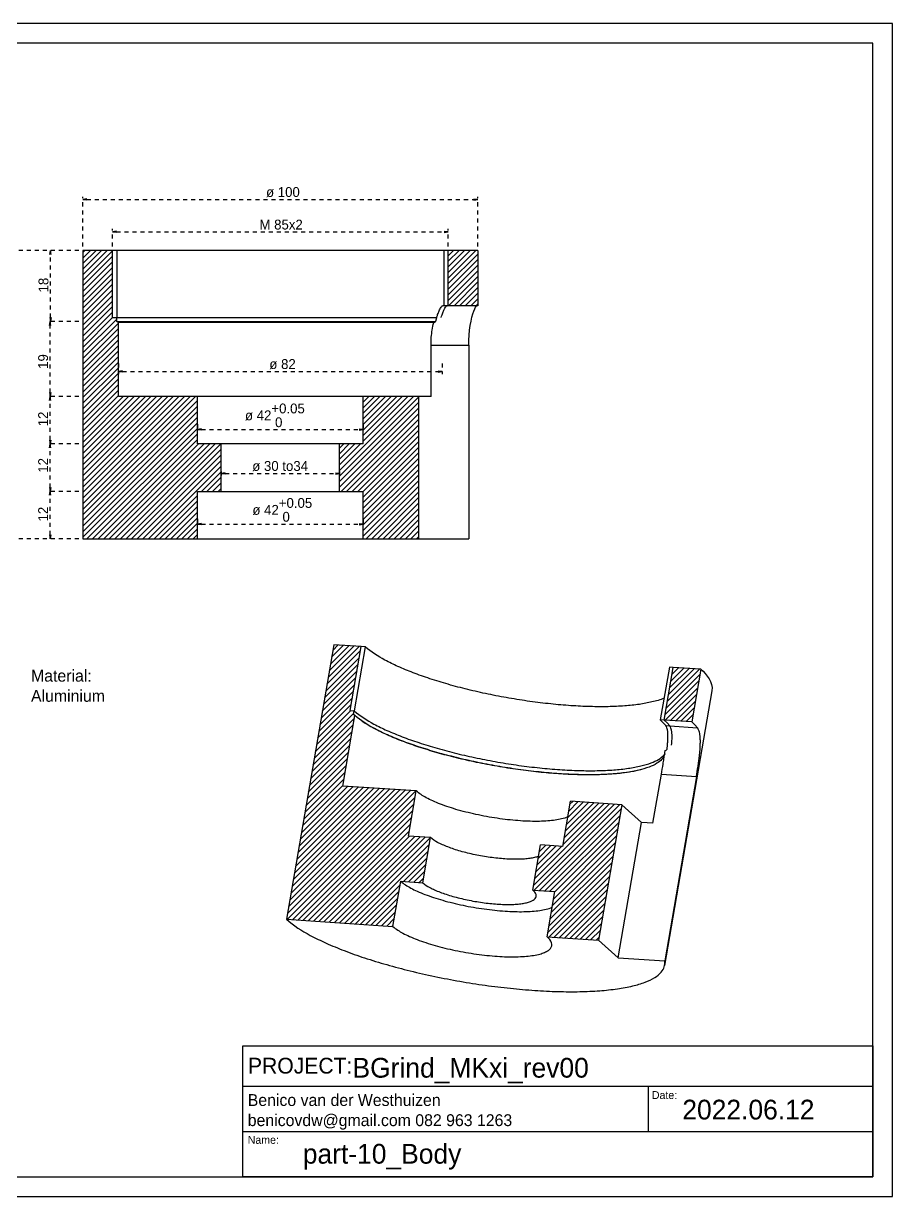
# Model space of a CAD drawing. Header units: millimetres. Extents: x 0 to 420, y 0 to 297.
# Drawn here: x 199.9 to 420, y 0 to 297 of the extents above; entities that cross this region are included whole.
import ezdxf

# ---------------------------------------------------------------- set-up
doc = ezdxf.new("R2010")
doc.units = ezdxf.units.MM
doc.linetypes.add('DOT', pattern=[2.032, 1.016, -1.016])
for name, color, linetype in [('Dimension', 5, 'DOT'), ('Hatch', 5, 'Continuous'), ('Outline', 7, 'Continuous')]:
    doc.layers.add(name, color=color, linetype=linetype)
doc.styles.add('VCDSTYLE10', font='Sans Serif.ttf')
doc.dimstyles.new('VCDDIMSTYLE01', dxfattribs={"dimtxt": 2.5, "dimasz": 1, "dimexe": 0.7, "dimexo": 1, "dimgap": 0.5, "dimtad": 1, "dimdsep": 46, "dimtxsty": 'VCDSTYLE10', "dimblk1": 'OPEN', "dimblk2": 'OPEN', "dimsah": 1, "dimcen": 0.09, "dimazin": 2, "dimtfac": 1, "dimtdec": 4, "dimtmove": 0, "dimatfit": 0, "dimfxl": 1, "dimtolj": 1, "dimtzin": 0, "dimarcsym": 0})
pattern_1 = [(45, (0, 0), (-0.7071068, 0.7071068), [])]

# ---------------------------------------------------------------- blocks, each defined once
blk = doc.blocks.new('$AttrValue BenicoPriv')
at = {"style": 'VCDSTYLE10'}
blk.add_text('BGrind_MKxi_rev00', height=5, dxfattribs=at).set_placement((0, 0))
blk = doc.blocks.new('$AttrValue BenicoPriv(1)')
at = {"style": 'VCDSTYLE10'}
blk.add_text('2022.06.12', height=5, dxfattribs=at).set_placement((0, 0))
blk = doc.blocks.new('$AttrValue BenicoPriv(2)')
at = {"style": 'VCDSTYLE10'}
blk.add_text('part-10_Body', height=5, dxfattribs=at).set_placement((0, 0))
blk = doc.blocks.new('_Open')
at = {"color": 0, "linetype": 'ByBlock', "lineweight": -2}
for p, q in [((-1, 0.166667), (0, 0)), ((-1, -0.166667), (0, 0)), ((0, 0), (-1, 0))]:
    blk.add_line(p, q, dxfattribs=at)
blk = doc.blocks.new('*D13')
at = {"layer": 'Defpoints', "color": 0}
for p in [(314.99, 252.44), (214.99, 239.54), (314.99, 239.54)]:
    blk.add_point(p, dxfattribs=at)
at = {"layer": 'Dimension', "color": 0, "lineweight": -2}
for p, q in [((214.99, 240.54), (214.99, 253.14)), ((314.99, 240.54), (314.99, 253.14)), ((215.99, 252.44), (313.99, 252.44))]:
    blk.add_line(p, q, dxfattribs=at)
at = {"layer": 'Dimension', "color": 0, "lineweight": -2, "rotation": 180}
blk.add_blockref('_Open', (214.99, 252.44), dxfattribs=at)
at = {"layer": 'Dimension', "color": 0, "lineweight": -2}
blk.add_blockref('_Open', (314.99, 252.44), dxfattribs=at)
at = {"layer": 'Dimension', "color": 0, "insert": (265.65, 254.29), "char_height": 2.5, "attachment_point": 5, "style": 'VCDSTYLE10'}
blk.add_mtext('\\A1;ø 100', dxfattribs=at)
blk = doc.blocks.new('*D14')
at = {"layer": 'Defpoints', "color": 0}
for p in [(307.49, 244.27), (222.49, 239.54), (307.49, 239.54)]:
    blk.add_point(p, dxfattribs=at)
at = {"layer": 'Dimension', "color": 0, "lineweight": -2}
for p, q in [((222.49, 240.54), (222.49, 244.97)), ((223.49, 244.27), (306.49, 244.27)), ((307.49, 240.54), (307.49, 244.97))]:
    blk.add_line(p, q, dxfattribs=at)
at = {"layer": 'Dimension', "color": 0, "lineweight": -2, "rotation": 180}
blk.add_blockref('_Open', (222.49, 244.27), dxfattribs=at)
at = {"layer": 'Dimension', "color": 0, "lineweight": -2}
blk.add_blockref('_Open', (307.49, 244.27), dxfattribs=at)
at = {"layer": 'Dimension', "color": 0, "insert": (265.19, 246.06), "char_height": 2.5, "attachment_point": 5, "style": 'VCDSTYLE10'}
blk.add_mtext('\\A1;M 85x2', dxfattribs=at)
blk = doc.blocks.new('*D15')
at = {"layer": 'Defpoints', "color": 0}
for p in [(214.99, 239.54), (196.07, 166.54), (214.99, 166.54)]:
    blk.add_point(p, dxfattribs=at)
at = {"layer": 'Dimension', "color": 0, "lineweight": -2}
for p, q in [((213.99, 239.54), (195.37, 239.54)), ((196.07, 238.54), (196.07, 167.54)), ((213.99, 166.54), (195.37, 166.54))]:
    blk.add_line(p, q, dxfattribs=at)
for p, rotation in [((196.07, 239.54), 90), ((196.07, 166.54), 270)]:
    blk.add_blockref('_Open', p, dxfattribs=dict(at, rotation=rotation))
at = {"layer": 'Dimension', "color": 0, "insert": (194.27, 199.73), "char_height": 2.5, "attachment_point": 5, "rotation": 90, "style": 'VCDSTYLE10'}
blk.add_mtext('\\A1;73', dxfattribs=at)
blk = doc.blocks.new('*D16')
at = {"layer": 'Defpoints', "color": 0}
for p in [(206.83, 239.54), (214.99, 239.54), (214.99, 221.54)]:
    blk.add_point(p, dxfattribs=at)
at = {"layer": 'Dimension', "color": 0, "lineweight": -2}
for p, q in [((213.99, 239.54), (206.13, 239.54)), ((206.83, 222.54), (206.83, 238.54)), ((213.99, 221.54), (206.13, 221.54))]:
    blk.add_line(p, q, dxfattribs=at)
for p, rotation in [((206.83, 239.54), 90), ((206.83, 221.54), 270)]:
    blk.add_blockref('_Open', p, dxfattribs=dict(at, rotation=rotation))
at = {"layer": 'Dimension', "color": 0, "insert": (205.03, 230.76), "char_height": 2.5, "attachment_point": 5, "rotation": 90, "style": 'VCDSTYLE10'}
blk.add_mtext('\\A1;18', dxfattribs=at)
blk = doc.blocks.new('*D17')
at = {"layer": 'Defpoints', "color": 0}
for p in [(206.74, 221.54), (214.99, 221.54), (214.99, 202.54)]:
    blk.add_point(p, dxfattribs=at)
at = {"layer": 'Dimension', "color": 0, "lineweight": -2}
for p, q in [((213.99, 221.54), (206.04, 221.54)), ((206.74, 203.54), (206.74, 220.54)), ((213.99, 202.54), (206.04, 202.54))]:
    blk.add_line(p, q, dxfattribs=at)
for p, rotation in [((206.74, 221.54), 90), ((206.74, 202.54), 270)]:
    blk.add_blockref('_Open', p, dxfattribs=dict(at, rotation=rotation))
at = {"layer": 'Dimension', "color": 0, "insert": (204.94, 211.41), "char_height": 2.5, "attachment_point": 5, "rotation": 90, "style": 'VCDSTYLE10'}
blk.add_mtext('\\A1;19', dxfattribs=at)
blk = doc.blocks.new('*D18')
at = {"layer": 'Defpoints', "color": 0}
for p in [(243.99, 172.54), (285.99, 172.54), (285.99, 170.26)]:
    blk.add_point(p, dxfattribs=at)
at = {"layer": 'Dimension', "color": 0, "lineweight": -2}
for p, q in [((243.99, 171.54), (243.99, 169.56)), ((244.99, 170.26), (284.99, 170.26)), ((285.99, 171.54), (285.99, 169.56))]:
    blk.add_line(p, q, dxfattribs=at)
at = {"layer": 'Dimension', "color": 0, "lineweight": -2, "rotation": 180}
blk.add_blockref('_Open', (243.99, 170.26), dxfattribs=at)
at = {"layer": 'Dimension', "color": 0, "lineweight": -2}
blk.add_blockref('_Open', (285.99, 170.26), dxfattribs=at)
at = {"layer": 'Dimension', "color": 0, "insert": (265.49, 173.85), "char_height": 2.5, "attachment_point": 5, "style": 'VCDSTYLE10'}
blk.add_mtext('\\A1;ø 42\\S+0.05^  0;', dxfattribs=at)
blk = doc.blocks.new('*D19')
at = {"layer": 'Defpoints', "color": 0}
for p in [(249.99, 184.54), (279.99, 184.54), (279.99, 183.08)]:
    blk.add_point(p, dxfattribs=at)
at = {"layer": 'Dimension', "color": 0, "lineweight": -2}
for p, q in [((249.99, 183.54), (249.99, 182.38)), ((250.99, 183.08), (278.99, 183.08)), ((279.99, 183.54), (279.99, 182.38))]:
    blk.add_line(p, q, dxfattribs=at)
at = {"layer": 'Dimension', "color": 0, "lineweight": -2, "rotation": 180}
blk.add_blockref('_Open', (249.99, 183.08), dxfattribs=at)
at = {"layer": 'Dimension', "color": 0, "lineweight": -2}
blk.add_blockref('_Open', (279.99, 183.08), dxfattribs=at)
at = {"layer": 'Dimension', "color": 0, "insert": (264.94, 184.93), "char_height": 2.5, "attachment_point": 5, "style": 'VCDSTYLE10'}
blk.add_mtext('\\A1;ø 30 to34', dxfattribs=at)
blk = doc.blocks.new('*D20')
at = {"layer": 'Defpoints', "color": 0}
for p in [(243.99, 196.54), (285.99, 196.54), (285.99, 194.19)]:
    blk.add_point(p, dxfattribs=at)
at = {"layer": 'Dimension', "color": 0, "lineweight": -2}
for p, q in [((243.99, 195.54), (243.99, 193.49)), ((244.99, 194.19), (284.99, 194.19)), ((285.99, 195.54), (285.99, 193.49))]:
    blk.add_line(p, q, dxfattribs=at)
at = {"layer": 'Dimension', "color": 0, "lineweight": -2, "rotation": 180}
blk.add_blockref('_Open', (243.99, 194.19), dxfattribs=at)
at = {"layer": 'Dimension', "color": 0, "lineweight": -2}
blk.add_blockref('_Open', (285.99, 194.19), dxfattribs=at)
at = {"layer": 'Dimension', "color": 0, "insert": (263.61, 197.78), "char_height": 2.5, "attachment_point": 5, "style": 'VCDSTYLE10'}
blk.add_mtext('\\A1;ø 42\\S+0.05^  0;', dxfattribs=at)
blk = doc.blocks.new('*D21')
at = {"layer": 'Defpoints', "color": 0}
for p in [(223.99, 211.91), (305.99, 211.91), (305.99, 208.88)]:
    blk.add_point(p, dxfattribs=at)
at = {"layer": 'Dimension', "color": 0, "lineweight": -2}
for p, q in [((223.99, 210.91), (223.99, 208.18)), ((305.99, 210.91), (305.99, 208.18)), ((224.99, 208.88), (304.99, 208.88))]:
    blk.add_line(p, q, dxfattribs=at)
at = {"layer": 'Dimension', "color": 0, "lineweight": -2, "rotation": 180}
blk.add_blockref('_Open', (223.99, 208.88), dxfattribs=at)
at = {"layer": 'Dimension', "color": 0, "lineweight": -2}
blk.add_blockref('_Open', (305.99, 208.88), dxfattribs=at)
at = {"layer": 'Dimension', "color": 0, "insert": (265.55, 210.73), "char_height": 2.5, "attachment_point": 5, "style": 'VCDSTYLE10'}
blk.add_mtext('\\A1;ø 82', dxfattribs=at)
blk = doc.blocks.new('*D24')
at = {"layer": 'Defpoints', "color": 0}
for p in [(206.7, 202.54), (214.99, 202.54), (214.99, 190.54)]:
    blk.add_point(p, dxfattribs=at)
at = {"layer": 'Dimension', "color": 0, "lineweight": -2}
for p, q in [((213.99, 202.54), (206, 202.54)), ((206.7, 191.54), (206.7, 201.54)), ((213.99, 190.54), (206, 190.54))]:
    blk.add_line(p, q, dxfattribs=at)
for p, rotation in [((206.7, 202.54), 90), ((206.7, 190.54), 270)]:
    blk.add_blockref('_Open', p, dxfattribs=dict(at, rotation=rotation))
at = {"layer": 'Dimension', "color": 0, "insert": (204.93, 196.87), "char_height": 2.5, "attachment_point": 5, "rotation": 90, "style": 'VCDSTYLE10'}
blk.add_mtext('\\A1;12', dxfattribs=at)
blk = doc.blocks.new('*D25')
at = {"layer": 'Defpoints', "color": 0}
for p in [(206.7, 190.54), (214.99, 190.54), (214.99, 178.54)]:
    blk.add_point(p, dxfattribs=at)
at = {"layer": 'Dimension', "color": 0, "lineweight": -2}
for p, q in [((213.99, 190.54), (206, 190.54)), ((206.7, 179.54), (206.7, 189.54)), ((213.99, 178.54), (206, 178.54))]:
    blk.add_line(p, q, dxfattribs=at)
for p, rotation in [((206.7, 190.54), 90), ((206.7, 178.54), 270)]:
    blk.add_blockref('_Open', p, dxfattribs=dict(at, rotation=rotation))
at = {"layer": 'Dimension', "color": 0, "insert": (204.93, 185.12), "char_height": 2.5, "attachment_point": 5, "rotation": 90, "style": 'VCDSTYLE10'}
blk.add_mtext('\\A1;12', dxfattribs=at)
blk = doc.blocks.new('*D26')
at = {"layer": 'Defpoints', "color": 0}
for p in [(206.7, 178.54), (214.99, 178.54), (214.99, 166.54)]:
    blk.add_point(p, dxfattribs=at)
at = {"layer": 'Dimension', "color": 0, "lineweight": -2}
for p, q in [((213.99, 178.54), (206, 178.54)), ((206.7, 167.54), (206.7, 177.54)), ((213.99, 166.54), (206, 166.54))]:
    blk.add_line(p, q, dxfattribs=at)
for p, rotation in [((206.7, 178.54), 90), ((206.7, 166.54), 270)]:
    blk.add_blockref('_Open', p, dxfattribs=dict(at, rotation=rotation))
at = {"layer": 'Dimension', "color": 0, "insert": (204.93, 172.77), "char_height": 2.5, "attachment_point": 5, "rotation": 90, "style": 'VCDSTYLE10'}
blk.add_mtext('\\A1;12', dxfattribs=at)
blk = doc.blocks.new('$TitleBlock BenicoPriv')
at = {"layer": 'Outline', "color": 2}
for p, q in [((-159.49, 22.97), (0, 22.97)), ((-56.84, 22.97), (-56.84, 11.48)), ((-159.49, 11.48), (0, 11.48))]:
    blk.add_line(p, q, dxfattribs=at)
blk.add_lwpolyline([(0, 0), (-159.49, 0), (-159.49, 33.17), (0, 33.17), (0, 0)], dxfattribs=at)
at = {"layer": 'Outline', "style": 'VCDSTYLE10'}
for s, height, p in [('PROJECT: ', 4, (-158.21, 26.13)), ('Benico van der Westhuizen', 3, (-158.26, 17.93)), ('Date:', 2, (-55.93, 19.69)), ('benicovdw@gmail.com 082 963 1263', 3, (-158.26, 12.83)), ('Name:', 2, (-158.26, 8.35))]:
    blk.add_text(s, height=height, dxfattribs=at).set_placement(p)
blk = doc.blocks.new('Sheet Border')
at = {"layer": 'Outline', "color": 2}
for points in [[(0, 0), (420, 0), (420, 297), (0, 297), (0, 0)], [(5, 5), (415, 5), (415, 292), (5, 292), (5, 5)]]:
    blk.add_lwpolyline(points, dxfattribs=at)

msp = doc.modelspace()

# ---------------------------------------------------------------- hatches: boundary and pattern name
at = {"layer": 'Hatch'}
h = msp.add_hatch(dxfattribs=at)
h.set_pattern_fill('_USER', color=256, style=0, pattern_type=0)
h.set_pattern_definition(pattern_1)
h.paths.add_polyline_path([(307.489, 225.535), (307.489, 239.535), (314.989, 239.535), (314.989, 225.535)])
h.paths.add_polyline_path([(279.989, 178.535), (279.989, 190.535), (285.989, 190.535), (285.989, 202.535), (299.989, 202.535), (299.989, 166.535), (285.989, 166.535), (285.989, 178.535)])
h.paths.add_polyline_path([(214.989, 239.535), (214.989, 166.535), (243.989, 166.535), (243.989, 178.535), (249.989, 178.535), (249.989, 190.535), (243.989, 190.535), (243.989, 202.535), (223.989, 202.535), (223.989, 221.294), (223.571, 221.535), (223.571, 222.535), (222.489, 222.535), (222.489, 239.535)])
h = msp.add_hatch(dxfattribs=at)
h.set_pattern_fill('_USER', color=256, style=0, pattern_type=0)
h.set_pattern_definition(pattern_1)
h.paths.add_polyline_path([(336.482, 88.64), (338.447, 100.07), (351.464, 99.201), (345.567, 64.91), (332.551, 65.779), (334.516, 77.21), (328.938, 77.582), (330.903, 89.012)])
h.paths.add_polyline_path([(362.204, 120.644), (364.497, 133.979), (371.47, 133.513), (369.177, 120.178)])
h.paths.add_polyline_path([(278.497, 139.72), (266.54, 70.186), (293.502, 68.386), (295.468, 79.817), (301.046, 79.444), (303.011, 90.874), (297.433, 91.247), (299.399, 102.677), (280.804, 103.919), (283.876, 121.787), (283.528, 122.042), (283.691, 122.995), (282.685, 123.062), (285.47, 139.255)])

# ---------------------------------------------------------------- linework, layer by layer
at = {"color": 2}
for p, q in [((214.989, 239.535), (214.989, 166.535)), ((222.489, 239.535), (214.989, 239.535)), ((223.571, 239.535), (222.489, 239.535)), ((223.571, 239.535), (223.571, 222.535)), ((306.406, 239.535), (223.571, 239.535)), ((306.406, 239.535), (306.406, 225.535)), ((307.489, 239.535), (306.406, 239.535)), ((314.989, 239.535), (307.489, 239.535)), ((314.989, 239.535), (314.989, 225.535)), ((306.406, 225.535), (306.103, 225.535)), ((307.489, 225.535), (306.406, 225.535)), ((314.989, 225.535), (307.489, 225.535)), ((222.489, 222.535), (304.587, 222.535)), ((223.571, 221.535), (223.571, 222.535)), ((223.989, 221.294), (223.571, 221.535)), ((223.571, 221.535), (304.313, 221.535)), ((223.989, 202.535), (223.989, 221.294)), ((303.814, 221.294), (223.989, 221.294)), ((303.146, 202.535), (303.146, 215.535)), ((312.686, 215.535), (312.686, 166.535)), ((243.989, 202.535), (223.989, 202.535)), ((243.989, 190.535), (243.989, 202.535)), ((285.989, 202.535), (243.989, 202.535)), ((285.989, 190.535), (285.989, 202.535)), ((299.989, 202.535), (285.989, 202.535)), ((303.146, 202.535), (299.989, 202.535)), ((299.989, 202.535), (299.989, 166.535)), ((249.989, 190.535), (243.989, 190.535)), ((249.989, 178.535), (249.989, 190.535)), ((279.989, 190.535), (249.989, 190.535)), ((279.989, 178.535), (279.989, 190.535)), ((285.989, 190.535), (279.989, 190.535)), ((243.989, 166.535), (243.989, 178.535)), ((243.989, 178.535), (249.989, 178.535)), ((249.989, 178.535), (279.989, 178.535)), ((279.989, 178.535), (285.989, 178.535)), ((285.989, 166.535), (285.989, 178.535)), ((214.989, 166.535), (243.989, 166.535)), ((243.989, 166.535), (285.989, 166.535)), ((285.989, 166.535), (299.989, 166.535)), ((299.989, 166.535), (312.686, 166.535)), ((278.497, 139.72), (266.54, 70.186)), ((285.47, 139.255), (278.497, 139.72)), ((286.476, 139.188), (283.691, 122.995)), ((286.476, 139.188), (285.47, 139.255)), ((363.491, 134.046), (361.197, 120.711)), ((364.497, 133.979), (363.491, 134.046)), ((371.47, 133.513), (364.497, 133.979)), ((371.47, 133.513), (369.177, 120.178)), ((374.242, 128.046), (362.285, 58.512)), ((280.804, 103.919), (283.876, 121.787)), ((283.528, 122.042), (283.691, 122.995)), ((283.876, 121.787), (283.528, 122.042)), ((362.204, 120.644), (361.197, 120.711)), ((369.177, 120.178), (362.204, 120.644)), ((359.346, 94.534), (361.476, 106.917)), ((370.345, 106.325), (362.319, 59.651)), ((299.399, 102.677), (280.804, 103.919)), ((297.433, 91.247), (299.399, 102.677)), ((336.482, 88.64), (338.447, 100.07)), ((351.464, 99.201), (338.447, 100.07)), ((351.464, 99.201), (345.567, 64.91)), ((356.411, 94.73), (351.464, 99.201)), ((350.514, 60.439), (356.411, 94.73)), ((359.346, 94.534), (356.411, 94.73)), ((303.011, 90.874), (297.433, 91.247)), ((301.046, 79.444), (303.011, 90.874)), ((328.938, 77.582), (330.903, 89.012)), ((336.482, 88.64), (330.903, 89.012)), ((293.502, 68.386), (295.468, 79.817)), ((295.468, 79.817), (301.046, 79.444)), ((328.938, 77.582), (334.516, 77.21)), ((332.551, 65.779), (334.516, 77.21)), ((266.54, 70.186), (293.502, 68.386)), ((332.551, 65.779), (345.567, 64.91)), ((345.567, 64.91), (350.514, 60.439)), ((350.514, 60.439), (362.319, 59.651))]:
    msp.add_line(p, q, dxfattribs=at)
at = {"color": 6}
for p, q in [((222.489, 222.535), (222.489, 239.535)), ((307.489, 225.535), (307.489, 239.535)), ((282.685, 123.062), (285.47, 139.255)), ((362.204, 120.644), (364.497, 133.979))]:
    msp.add_line(p, q, dxfattribs=at)
at = {"color": 5}
for p, q in [((303.146, 215.535), (312.686, 215.535)), ((362.565, 119.239), (363.578, 119.172)), ((363.578, 119.172), (370.593, 118.703)), ((361.476, 106.917), (370.345, 106.325))]:
    msp.add_line(p, q, dxfattribs=at)
at = {"color": 2}
for points in [[(312.686, 215.535), (312.713, 216.84), (312.792, 218.123), (312.919, 219.362), (313.087, 220.535), (313.285, 221.613), (313.287, 221.623), (313.51, 222.606), (313.744, 223.469), (313.979, 224.195), (314.203, 224.774), (314.41, 225.194), (314.561, 225.418), (314.59, 225.449), (314.738, 225.535)], [(303.814, 221.294), (304.065, 221.415), (304.313, 221.535)], [(304.313, 221.535), (304.335, 221.623), (304.587, 222.535)], [(361.197, 120.711), (361.953, 119.969), (362.565, 119.239)], [(362.204, 120.644), (362.961, 119.902), (363.578, 119.172)], [(362.204, 120.644), (362.961, 119.902), (363.578, 119.172)], [(369.177, 120.178), (369.944, 119.436), (370.593, 118.703)], [(362.438, 112.905), (362.662, 113.03), (362.884, 113.156)], [(362.884, 113.156), (362.896, 113.258), (363.019, 114.347)]]:
    msp.add_lwpolyline(points, dxfattribs=at)
for points, knots in [([(304.587, 222.535), (304.661, 222.783), (304.798, 223.208), (305.006, 223.775), (305.206, 224.263), (305.417, 224.714), (305.641, 225.116), (305.851, 225.393), (306.013, 225.532), (306.103, 225.535)], [0, 0, 0, 0, 0.2261063, 0.390268, 0.5283267, 0.6860142, 0.8283531, 0.9230782, 1, 1, 1, 1]), ([(305.718, 222.535), (305.783, 222.76), (305.908, 223.162), (306.1, 223.708), (306.3, 224.218), (306.514, 224.692), (306.741, 225.113), (306.947, 225.39), (307.102, 225.53), (307.194, 225.535)], [0, 0, 0, 0, 0.2057137, 0.3702953, 0.5085612, 0.6874084, 0.8295729, 0.9220094, 1, 1, 1, 1]), ([(305.718, 222.535), (305.783, 222.76), (305.908, 223.162), (306.1, 223.708), (306.3, 224.218), (306.514, 224.692), (306.741, 225.113), (306.947, 225.39), (307.102, 225.53), (307.194, 225.535)], [0, 0, 0, 0, 0.2057137, 0.3702953, 0.5085612, 0.6874084, 0.8295729, 0.9220094, 1, 1, 1, 1]), ([(303.146, 215.535), (303.146, 216.395), (303.211, 217.669), (303.455, 219.591), (303.66, 220.649), (303.814, 221.294)], [0, 0, 0, 0, 0.4440149, 0.6578445, 1, 1, 1, 1]), ([(362.142, 126.206), (361.196, 125.703), (359.075, 125.195), (355.754, 124.535), (352.042, 124.17), (347.885, 123.984), (343.336, 124.014), (338.477, 124.25), (333.387, 124.693), (328.153, 125.335), (322.865, 126.165), (317.612, 127.169), (312.484, 128.33), (307.568, 129.628), (302.947, 131.04), (298.699, 132.542), (294.894, 134.106), (290.742, 136.124), (287.986, 137.85), (286.476, 139.188)], [0, 0, 0, 0, 0.0408233, 0.082097, 0.1295924, 0.1827555, 0.2408556, 0.3030326, 0.3683307, 0.4357249, 0.5041457, 0.5725021, 0.6397042, 0.7046866, 0.7664312, 0.8239919, 0.8765221, 0.923309, 1, 1, 1, 1]), ([(283.691, 122.995), (285.202, 121.657), (287.958, 119.931), (292.109, 117.913), (295.915, 116.349), (300.163, 114.847), (304.784, 113.435), (309.7, 112.137), (314.828, 110.976), (320.081, 109.972), (325.369, 109.142), (330.602, 108.501), (335.692, 108.058), (340.552, 107.821), (345.1, 107.793), (349.26, 107.972), (352.962, 108.357), (356.156, 108.932), (359.329, 109.863), (361.365, 110.881), (362.237, 111.902)], [0, 0, 0, 0, 0.0734479, 0.1182563, 0.1685651, 0.2236917, 0.2828253, 0.3450597, 0.40942, 0.4748857, 0.5404132, 0.6049574, 0.667494, 0.7270407, 0.782683, 0.8335973, 0.8790843, 0.9186127, 0.9519005, 1, 1, 1, 1]), ([(362.322, 112.077), (362.071, 110.999), (360.662, 109.747), (358.22, 108.624), (355.605, 107.867), (352.45, 107.296), (348.783, 106.916), (344.666, 106.738), (340.164, 106.765), (335.353, 107), (330.314, 107.439), (325.134, 108.074), (319.899, 108.895), (314.699, 109.889), (309.623, 111.038), (304.756, 112.323), (300.182, 113.721), (295.977, 115.208), (292.209, 116.757), (288.1, 118.754), (285.371, 120.462), (283.876, 121.787)], [0, 0, 0, 0, 0.038193, 0.0648896, 0.0975897, 0.1364208, 0.1811057, 0.2311229, 0.2857842, 0.344281, 0.4057141, 0.46912, 0.533492, 0.5978034, 0.661028, 0.7221641, 0.780254, 0.8344085, 0.8838301, 0.9278484, 1, 1, 1, 1]), ([(285.723, 120.359), (287.65, 119.07), (290.941, 117.377), (295.75, 115.396), (299.999, 113.894), (304.62, 112.482), (309.536, 111.184), (314.664, 110.023), (319.917, 109.019), (325.205, 108.19), (330.439, 107.548), (335.528, 107.105), (340.388, 106.868), (344.936, 106.84), (350.221, 107.07), (353.965, 107.548), (356.273, 108.104)], [0, 0, 0, 0, 0.0953779, 0.1521252, 0.2143076, 0.2810098, 0.3512088, 0.4238058, 0.4976497, 0.5715644, 0.6443697, 0.7149097, 0.7820782, 0.8448425, 0.9022743, 1, 1, 1, 1]), ([(363.019, 114.347), (363.049, 114.659), (363.095, 115.205), (363.133, 115.96), (363.142, 116.657), (363.113, 117.373), (363.026, 118.074), (362.862, 118.71), (362.687, 119.075), (362.565, 119.239)], [0, 0, 0, 0, 0.188455, 0.3285601, 0.4542833, 0.6068006, 0.7592223, 0.8774356, 1, 1, 1, 1]), ([(364.07, 114.277), (364.096, 114.559), (364.136, 115.075), (364.171, 115.8), (364.179, 116.527), (364.147, 117.275), (364.051, 118), (363.882, 118.637), (363.706, 119.002), (363.578, 119.172)], [0, 0, 0, 0, 0.1700736, 0.3100075, 0.4356329, 0.6062333, 0.7587157, 0.8734158, 1, 1, 1, 1]), ([(364.07, 114.277), (364.096, 114.559), (364.136, 115.075), (364.171, 115.8), (364.179, 116.527), (364.147, 117.275), (364.051, 118), (363.882, 118.637), (363.706, 119.002), (363.578, 119.172)], [0, 0, 0, 0, 0.1700736, 0.3100075, 0.4356329, 0.6062333, 0.7587157, 0.8734158, 1, 1, 1, 1]), ([(370.345, 106.325), (370.491, 107.177), (370.697, 108.459), (370.938, 110.167), (371.079, 111.3), (371.182, 112.272), (371.253, 113.076), (371.312, 113.964), (371.346, 114.917), (371.331, 115.911), (371.257, 116.783), (371.135, 117.473), (370.946, 118.114), (370.759, 118.495), (370.593, 118.703)], [0, 0, 0, 0, 0.2062286, 0.3098008, 0.4114309, 0.4786379, 0.5430311, 0.6038618, 0.6909521, 0.7702949, 0.8409057, 0.8994829, 0.9371761, 1, 1, 1, 1]), ([(361.476, 106.917), (361.622, 107.77), (361.842, 109.051), (362.169, 111.046), (362.342, 112.19), (362.438, 112.905)], [0, 0, 0, 0, 0.4280379, 0.6431766, 1, 1, 1, 1]), ([(337.764, 96.095), (337.284, 95.84), (336.209, 95.582), (334.525, 95.248), (332.642, 95.063), (330.535, 94.968), (328.229, 94.984), (325.765, 95.103), (323.184, 95.328), (320.53, 95.653), (317.849, 96.074), (315.186, 96.583), (312.586, 97.172), (310.093, 97.83), (307.75, 98.546), (305.596, 99.307), (303.667, 100.101), (301.562, 101.124), (300.164, 101.999), (299.399, 102.677)], [0, 0, 0, 0, 0.0408233, 0.082097, 0.1295924, 0.1827555, 0.2408556, 0.3030326, 0.3683307, 0.4357249, 0.5041457, 0.5725021, 0.6397042, 0.7046866, 0.7664312, 0.8239919, 0.8765221, 0.923309, 1, 1, 1, 1]), ([(330.415, 86.173), (330.072, 85.991), (329.304, 85.807), (328.102, 85.568), (326.757, 85.436), (325.252, 85.368), (323.604, 85.379), (321.844, 85.465), (320.001, 85.625), (318.105, 85.857), (316.19, 86.158), (314.288, 86.522), (312.431, 86.942), (310.65, 87.412), (308.977, 87.923), (307.438, 88.467), (306.06, 89.034), (304.557, 89.765), (303.558, 90.39), (303.011, 90.874)], [0, 0, 0, 0, 0.0408233, 0.082097, 0.1295924, 0.1827555, 0.2408556, 0.3030326, 0.3683307, 0.4357249, 0.5041457, 0.5725021, 0.6397042, 0.7046866, 0.7664312, 0.8239919, 0.8765221, 0.923309, 1, 1, 1, 1]), ([(295.468, 79.817), (296.233, 79.138), (297.631, 78.263), (299.736, 77.24), (301.665, 76.447), (303.819, 75.685), (306.162, 74.969), (308.655, 74.311), (311.255, 73.723), (313.918, 73.214), (316.599, 72.793), (319.253, 72.468), (321.834, 72.243), (324.298, 72.123), (326.604, 72.108), (328.711, 72.202), (330.594, 72.387), (332.278, 72.722), (333.353, 72.979), (333.833, 73.234)], [0, 0, 0, 0, 0.076691, 0.1234779, 0.1760081, 0.2335688, 0.2953134, 0.3602958, 0.4274979, 0.4958543, 0.5642751, 0.6316693, 0.6969674, 0.7591444, 0.8172445, 0.8704076, 0.917903, 0.9591767, 1, 1, 1, 1]), ([(301.046, 79.444), (301.593, 78.96), (302.591, 78.335), (304.095, 77.604), (305.473, 77.037), (307.011, 76.493), (308.685, 75.982), (310.465, 75.512), (312.322, 75.091), (314.225, 74.728), (316.14, 74.427), (318.035, 74.195), (319.879, 74.034), (321.639, 73.949), (323.286, 73.938), (324.792, 74.004), (326.134, 74.142), (327.289, 74.352), (328.244, 74.628), (328.989, 74.971), (329.529, 75.387), (329.824, 75.926), (329.742, 76.786), (329.252, 77.277), (328.938, 77.582)], [0, 0, 0, 0, 0.0677488, 0.1090803, 0.1554855, 0.2063346, 0.2608797, 0.3182852, 0.3776515, 0.4380375, 0.4984805, 0.5580165, 0.6157008, 0.670628, 0.7219535, 0.7689178, 0.8108753, 0.8473364, 0.8780412, 0.9031087, 0.9233452, 0.9406241, 0.9577274, 1, 1, 1, 1]), ([(266.54, 70.186), (268.363, 68.571), (271.69, 66.488), (276.702, 64.052), (281.296, 62.163), (286.424, 60.35), (292.003, 58.645), (297.938, 57.078), (304.128, 55.677), (310.469, 54.465), (316.853, 53.463), (323.171, 52.689), (329.316, 52.154), (335.183, 51.868), (340.673, 51.834), (345.695, 52.051), (350.166, 52.514), (354.015, 53.213), (357.2, 54.132), (359.68, 55.277), (361.801, 56.897), (362.489, 58.639), (362.319, 59.651)], [0, 0, 0, 0, 0.0712173, 0.1146649, 0.1634459, 0.2168982, 0.2742351, 0.3345787, 0.3969837, 0.4604612, 0.5239986, 0.5865827, 0.6472202, 0.7049594, 0.7589126, 0.8082813, 0.8523867, 0.8907145, 0.922991, 0.9493415, 0.9706138, 1, 1, 1, 1]), ([(293.502, 68.386), (294.268, 67.708), (295.665, 66.833), (297.77, 65.81), (299.7, 65.017), (301.853, 64.255), (304.197, 63.539), (306.689, 62.881), (309.289, 62.292), (311.952, 61.783), (314.634, 61.363), (317.287, 61.037), (319.868, 60.813), (322.332, 60.693), (324.638, 60.678), (326.747, 60.77), (328.625, 60.964), (330.242, 61.257), (331.579, 61.644), (332.622, 62.124), (333.379, 62.707), (333.792, 63.461), (333.677, 64.665), (332.99, 65.353), (332.551, 65.779)], [0, 0, 0, 0, 0.0677488, 0.1090803, 0.1554855, 0.2063346, 0.2608797, 0.3182852, 0.3776515, 0.4380375, 0.4984805, 0.5580165, 0.6157008, 0.670628, 0.7219535, 0.7689178, 0.8108753, 0.8473364, 0.8780412, 0.9031087, 0.9233452, 0.9406241, 0.9577274, 1, 1, 1, 1])]:
    msp.add_open_spline(points, degree=3, knots=knots, dxfattribs=at)
msp.add_open_spline([(371.47, 133.513), (372.932, 132.148), (374.647, 130.261), (374.242, 128.046)], degree=3, dxfattribs=at)
at = {"layer": 'Outline'}
msp.add_line((282.685, 123.062), (283.691, 122.995), dxfattribs=at)

# ---------------------------------------------------------------- block references
at = {"layer": 'Dimension'}
for name, p in [('$AttrValue BenicoPriv', (283.265, 30.1)), ('$AttrValue BenicoPriv(1)', (366.777, 19.511)), ('$AttrValue BenicoPriv(2)', (270.679, 8.323))]:
    msp.add_blockref(name, p, dxfattribs=at)
at = {"layer": 'Outline'}
for name, p in [('Sheet Border', (0, 0)), ('$TitleBlock BenicoPriv', (415, 5))]:
    msp.add_blockref(name, p, dxfattribs=at)

# ---------------------------------------------------------------- texts
at = {"layer": 'Outline', "style": 'VCDSTYLE10'}
for s, p in [('Material:', (201.858, 130.362)), ('Aluminium', (201.858, 125.262))]:
    msp.add_text(s, height=3, dxfattribs=at).set_placement(p)

# ---------------------------------------------------------------- dimensions: what is measured, and where the dimension line sits
at = {"layer": 'Dimension'}
for base, p1, p2, override, picture, middle in [((314.989, 252.436), (214.989, 239.535), (314.989, 239.535), {"dimpost": 'ø <>'}, '*D13', (265.65, 252.436)), ((305.989, 208.882), (223.989, 211.914), (305.989, 211.914), {"dimpost": 'ø <>'}, '*D21', (265.547, 208.882)), ((285.989, 194.187), (243.989, 196.535), (285.989, 196.535), {"dimpost": 'ø <>', "dimtol": 1, "dimtp": 0.05, "dimtdec": 5, "dimtzin": 8}, '*D20', (263.605, 194.187)), ((285.989, 170.263), (243.989, 172.535), (285.989, 172.535), {"dimpost": 'ø <>', "dimtol": 1, "dimtp": 0.05, "dimtdec": 5, "dimtzin": 8}, '*D18', (265.487, 170.263))]:
    dim = msp.add_linear_dim(base=base, p1=p1, p2=p2, dimstyle='VCDDIMSTYLE01', override=override, dxfattribs=at)
    dim.commit()
    dim.dimension.update_dxf_attribs({"geometry": picture, "text_midpoint": middle, "dimtype": 160})
for base, p1, p2, text, override, picture, middle in [((307.489, 244.266), (222.489, 239.535), (307.489, 239.535), 'M 85x2', {"dimpost": 'M <>'}, '*D14', (265.195, 244.266)), ((279.989, 183.076), (249.989, 184.535), (279.989, 184.535), 'ø 30 to34', {"dimpost": 'ø <>'}, '*D19', (264.944, 183.076))]:
    dim = msp.add_linear_dim(base=base, p1=p1, p2=p2, text=text, dimstyle='VCDDIMSTYLE01', override=override, dxfattribs=at)
    dim.commit()
    dim.dimension.update_dxf_attribs({"geometry": picture, "text_midpoint": middle, "dimtype": 160})
for base, p1, p2, picture, middle in [((196.066, 166.535), (214.989, 239.535), (214.989, 166.535), '*D15', (196.066, 199.732)), ((206.829, 239.535), (214.989, 221.535), (214.989, 239.535), '*D16', (206.829, 230.759)), ((206.74, 221.535), (214.989, 202.535), (214.989, 221.535), '*D17', (206.74, 211.405)), ((206.699, 202.535), (214.989, 190.535), (214.989, 202.535), '*D24', (206.699, 196.866)), ((206.699, 190.535), (214.989, 178.535), (214.989, 190.535), '*D25', (206.699, 185.117)), ((206.699, 178.535), (214.989, 166.535), (214.989, 178.535), '*D26', (206.699, 172.771))]:
    dim = msp.add_linear_dim(base=base, p1=p1, p2=p2, angle=90, dimstyle='VCDDIMSTYLE01', dxfattribs=at)
    dim.commit()
    dim.dimension.update_dxf_attribs({"geometry": picture, "text_midpoint": middle, "dimtype": 160})

doc.saveas('drawing.dxf')
